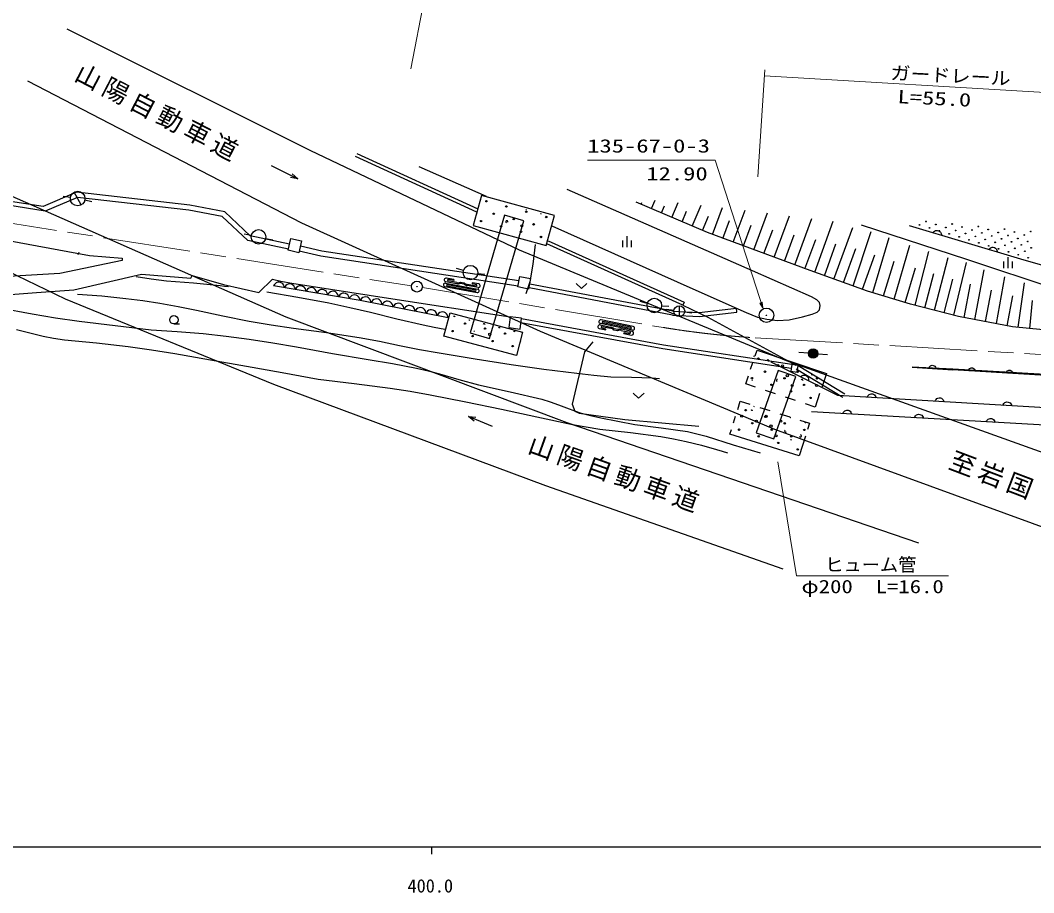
# Model space of a CAD drawing. Units: millimetres, scale not verified. Extents: x 40000 to 680000, y 20000 to 380000.
# Drawn here: x 411611 to 550594, y 198715 to 318394 of the extents above; entities that cross this region are included whole.
import ezdxf
from ezdxf.enums import TextEntityAlignment as Align

# ---------------------------------------------------------------- set-up
doc = ezdxf.new("R2010")
doc.units = ezdxf.units.MM
doc.header["$LTSCALE"] = 1000
doc.linetypes.add('CHAIN', pattern=[18.5, 12, -1.5, 3.5, -1.5])
for name, color, linetype, lineweight in [('M-BGD', 7, 'Continuous', 25), ('M-BGD-HTXT', 7, 'Continuous', 13), ('M-BMK', 2, 'CHAIN', 13), ('M-STR-STRC', 7, 'Continuous', 25), ('M-TTL-BAND', 7, 'Continuous', 25)]:
    doc.layers.add(name, color=color, linetype=linetype, lineweight=lineweight)
doc.layers.add('M-BMK-SRVR', color=7, linetype='Continuous')
doc.styles.add('ＭＳ ゴシック', font='')
doc.styles.get('ＭＳ ゴシック').set_extended_font_data('MS Gothic')

# ---------------------------------------------------------------- blocks, each defined once
blk = doc.blocks.new('BUHIN1')
at = {"color": 3, "linetype": 'Continuous', "lineweight": 25}
for radius in [995, 30]:
    blk.add_circle((0, 0), radius, dxfattribs=at)
blk = doc.blocks.new('BUHIN5')
at = {"color": 7, "linetype": 'Continuous', "lineweight": 25}
blk.add_line((-981, -168), (981, 168), dxfattribs=at)
blk.add_circle((0, 0), 995, dxfattribs=at)
blk = doc.blocks.new('BUHIN7')
at = {"color": 7, "linetype": 'Continuous', "lineweight": 25}
blk.add_circle((0, 0), 995, dxfattribs=at)
blk = doc.blocks.new('BUHIN9')
at = {"color": 7, "linetype": 'Continuous', "lineweight": 25}
blk.add_lwpolyline([(200, 458), (289, 376), (355, 282), (417, 151), (429, 26), (414, -96), (352, -238), (273, -332), (174, -408), (34, -454), (-79, -470), (-200, -458)], dxfattribs=at)
blk = doc.blocks.new('BUHIN12')
at = {"color": 7, "linetype": 'Continuous', "lineweight": 25}
blk.add_lwpolyline([(359, 481), (441, 360), (492, 232), (529, 62), (508, -87), (457, -225), (346, -374), (228, -462), (91, -525), (-85, -540), (-221, -527), (-359, -481)], dxfattribs=at)
blk = doc.blocks.new('BUHIN13')
at = {"color": 7, "linetype": 'Continuous', "lineweight": 25}
blk.add_lwpolyline([(237, 551), (345, 452), (424, 340), (500, 183), (514, 33), (497, -113), (423, -284), (329, -396), (211, -489), (43, -544), (-93, -564), (-237, -551)], dxfattribs=at)
blk = doc.blocks.new('BUHIN16')
at = {"color": 7, "linetype": 'Continuous', "lineweight": 25}
blk.add_lwpolyline([(238, 551), (346, 452), (425, 339), (500, 182), (514, 33), (497, -114), (423, -284), (328, -397), (210, -490), (42, -545), (-94, -564), (-238, -551)], dxfattribs=at)
blk = doc.blocks.new('BUHIN26')
at = {"color": 7, "linetype": 'Continuous', "lineweight": 25}
blk.add_lwpolyline([(-371, -654), (-193, -691), (-21, -685), (195, -639), (356, -539), (492, -413), (607, -211), (645, -29), (649, 160), (577, 369), (492, 517), (371, 654)], dxfattribs=at)
blk = doc.blocks.new('BUHIN27')
at = {"color": 7, "linetype": 'Continuous', "lineweight": 25}
blk.add_lwpolyline([(-395, -658), (-214, -699), (-39, -698), (183, -656), (349, -559), (491, -434), (614, -230), (657, -46), (666, 146), (598, 362), (515, 514), (395, 658)], dxfattribs=at)
blk = doc.blocks.new('BUHIN33')
at = {"color": 7, "linetype": 'Continuous', "lineweight": 25}
blk.add_line((701, -255), (-701, 255), dxfattribs=at)
blk.add_circle((0, 0), 746, dxfattribs=at)
blk = doc.blocks.new('BUHIN36')
at = {"color": 7, "linetype": 'Continuous', "lineweight": 25}
for p, q in [((705, -256), (-705, 256)), ((349, 511), (-497, 819)), ((-60, -616), (-906, -309))]:
    blk.add_line(p, q, dxfattribs=at)
blk = doc.blocks.new('BUHIN37')
at = {"color": 7, "linetype": 'Continuous', "lineweight": 25}
blk.add_lwpolyline([(591, 583), (-331, 120), (79, -827)], dxfattribs=at)
blk = doc.blocks.new('BUHIN38')
at = {"color": 7, "linetype": 'Continuous', "lineweight": 25}
blk.add_line((-539, 196), (-794, -505), dxfattribs=at)
blk.add_circle((0, 0), 574, dxfattribs=at)
blk = doc.blocks.new('BUHIN45')
at = {"color": 3, "linetype": 'Continuous', "lineweight": 25}
for radius in [746, 22.5]:
    blk.add_circle((0, 0), radius, dxfattribs=at)
blk = doc.blocks.new('BUHIN46')
at = {"color": 7, "linetype": 'Continuous', "lineweight": 25}
for radius in [647, 572, 497, 419, 344, 254, 176, 101, 19.5]:
    blk.add_circle((0, 0), radius, dxfattribs=at)

msp = doc.modelspace()

# ---------------------------------------------------------------- linework, layer by layer
at = {"layer": 'M-BGD'}
for p, q in [((418012, 317217), (451419, 300534)), ((412602, 310102), (450199, 290605)), ((362209, 306949), (417778, 280200)), ((451419, 300534), (480025, 286924)), ((474236, 292078), (457581, 299697)), ((457768, 300106), (474351, 292521)), ((415047, 292192), (377958, 298095)), ((414750, 292826), (378049, 298667)), ((445998, 298480), (449686, 296636)), ((466281, 298332), (475491, 294257)), ((407039, 295783), (448013, 277701)), ((419340, 294807), (414750, 292826)), ((434851, 293050), (419340, 294807)), ((512022, 284023), (486620, 295159)), ((419447, 294091), (415047, 292192)), ((418492, 294069), (417501, 294201)), ((434744, 292358), (419447, 294091)), ((420463, 293741), (421444, 293547)), ((474849, 294362), (473714, 290221)), ((484865, 291618), (474849, 294362)), ((505859, 289262), (496064, 293460)), ((496763, 293160), (496872, 293413)), ((498163, 292560), (498665, 293732)), ((500961, 291361), (501826, 293379)), ((439316, 291459), (434744, 292358)), ((439647, 292107), (434851, 293050)), ((443161, 288829), (439647, 292107)), ((499562, 291961), (499972, 292918)), ((502361, 290761), (502988, 292226)), ((503760, 290162), (504987, 293026)), ((506562, 289002), (507930, 292697)), ((509376, 287960), (511003, 292353)), ((512190, 286918), (514062, 291975)), ((442825, 288185), (439316, 291459)), ((450199, 290605), (482895, 275732)), ((478029, 291654), (473313, 275507)), ((475965, 274733), (480680, 290880)), ((480680, 290880), (478029, 291654)), ((483731, 287477), (484865, 291618)), ((505159, 289562), (506004, 291534)), ((507969, 288481), (508867, 290907)), ((515004, 285877), (517119, 291589)), ((517819, 284835), (520176, 291203)), ((520583, 283821), (523084, 290836)), ((473714, 290221), (483731, 287477)), ((484488, 290210), (503845, 281565)), ((519929, 284054), (505859, 289262)), ((510783, 287439), (511834, 290276)), ((513597, 286398), (514793, 289628)), ((523201, 282888), (525797, 289990)), ((525818, 281955), (528317, 289430)), ((526925, 290350), (541385, 285608)), ((548815, 285609), (533547, 290213)), ((407371, 288640), (421125, 286117)), ((443304, 288860), (442320, 289036)), ((448385, 286983), (442825, 288185)), ((448533, 287667), (443161, 288829)), ((445266, 288478), (446245, 288272)), ((448352, 286855), (448732, 288479)), ((448732, 288479), (450194, 288137)), ((450194, 288137), (449815, 286513)), ((502455, 279329), (483819, 287705)), ((484003, 288116), (502640, 279740)), ((516412, 285356), (517753, 288980)), ((519226, 284314), (520713, 288332)), ((521892, 283354), (523454, 287736)), ((528519, 281032), (530775, 288590)), ((419662, 286532), (419524, 286216)), ((449815, 286513), (448352, 286855)), ((452825, 286028), (449868, 286710)), ((452956, 286716), (450025, 287392)), ((479975, 282631), (452956, 286716)), ((480025, 286924), (516664, 271730)), ((482242, 287639), (481901, 284917)), ((524509, 282421), (526179, 287107)), ((531473, 280138), (533606, 287532)), ((534349, 279296), (536219, 286692)), ((425590, 285428), (417040, 283660)), ((421125, 286117), (425603, 285754)), ((425603, 285754), (425583, 285699)), ((425583, 285699), (425590, 285428)), ((479871, 281939), (452825, 286028)), ((481901, 284917), (481504, 282535)), ((527126, 281488), (528811, 286214)), ((529996, 280585), (531443, 285365)), ((536992, 278612), (538864, 285852)), ((539636, 277928), (541352, 285168)), ((541385, 285608), (554678, 281177)), ((555165, 283815), (548815, 285609)), ((417040, 283660), (397468, 282533)), ((418955, 281404), (428220, 283546)), ((428220, 283546), (434979, 283002)), ((472382, 284050), (471421, 284325)), ((474337, 283663), (475330, 283551)), ((520108, 280469), (512022, 284023)), ((527781, 281255), (519929, 284054)), ((532950, 279691), (534385, 284431)), ((535671, 278954), (536892, 283671)), ((542512, 277337), (543810, 284172)), ((434979, 283002), (435168, 283391)), ((435168, 283391), (439483, 282137)), ((439483, 282137), (444315, 281066)), ((444315, 281066), (446186, 282864)), ((446186, 282864), (447360, 282627)), ((447360, 282627), (448871, 282345)), ((448871, 282345), (462126, 280294)), ((479852, 281810), (480130, 283246)), ((480130, 283246), (481605, 282960)), ((481504, 282535), (480937, 280890)), ((481605, 282960), (481327, 281525)), ((501152, 278475), (481475, 282197)), ((538314, 278270), (539509, 282886)), ((541035, 277617), (541902, 282193)), ((545466, 276778), (546635, 283199)), ((548472, 276280), (549310, 282390)), ((403274, 280236), (413840, 281041)), ((413840, 281041), (418955, 281404)), ((458217, 279946), (446348, 281956)), ((481327, 281525), (479852, 281810)), ((501055, 277964), (481378, 281686)), ((503845, 281565), (511160, 278307)), ((533689, 279467), (527781, 281255)), ((543989, 277057), (544810, 281393)), ((417778, 280200), (446348, 268498)), ((470270, 277594), (458217, 279946)), ((462126, 280294), (478796, 277716)), ((497601, 279540), (496638, 279810)), ((502640, 279740), (502455, 279329)), ((520848, 280054), (520108, 280469)), ((521204, 279669), (520848, 280054)), ((521322, 279254), (521204, 279669)), ((540296, 277757), (533689, 279467)), ((546943, 276498), (547719, 280594)), ((550052, 276125), (550429, 279956)), ((469692, 275056), (470546, 278272)), ((470546, 278272), (480497, 275627)), ((499563, 279229), (500561, 279187)), ((501246, 278590), (500255, 278729)), ((501082, 278493), (504719, 278312)), ((502455, 279329), (505911, 277658)), ((502732, 278387), (503723, 278255)), ((504719, 278312), (509836, 278887)), ((504736, 277780), (509896, 278361)), ((509896, 278361), (509836, 278887)), ((511160, 278307), (512700, 277685)), ((518894, 277714), (520226, 278099)), ((520226, 278099), (520907, 278336)), ((520907, 278336), (521233, 278692)), ((521233, 278692), (521322, 279254)), ((448013, 277701), (486551, 263206)), ((478796, 277716), (478607, 276230)), ((480365, 277516), (478796, 277716)), ((480176, 276030), (480365, 277516)), ((499715, 273302), (480242, 276905)), ((499801, 273815), (480336, 277416)), ((501055, 277964), (504736, 277780)), ((505911, 277658), (517951, 271076)), ((512700, 277685), (513974, 277388)), ((513974, 277388), (515455, 277211)), ((515455, 277211), (517057, 277300)), ((517057, 277300), (518894, 277714)), ((547681, 276358), (540296, 277757)), ((473313, 275507), (475965, 274733)), ((478607, 276230), (480176, 276030)), ((480497, 275627), (479642, 272411)), ((482895, 275732), (515056, 262285)), ((557165, 275425), (547681, 276358)), ((479642, 272411), (469692, 275056)), ((490111, 274268), (488989, 272927)), ((517406, 271156), (499801, 273815)), ((488989, 272927), (487275, 265727)), ((517328, 270642), (499715, 273302)), ((512394, 272377), (512657, 273158)), ((512657, 273158), (522174, 269951)), ((519698, 272726), (518402, 272834)), ((520994, 272631), (522291, 272548)), ((511770, 270526), (512082, 271452)), ((523721, 266925), (514567, 271502)), ((516664, 271730), (563628, 254869)), ((517406, 271156), (517274, 270264)), ((518300, 271025), (517406, 271156)), ((518168, 270132), (518300, 271025)), ((515546, 270372), (512546, 261812)), ((517974, 269521), (515546, 270372)), ((517274, 270264), (518168, 270132)), ((524426, 266661), (518012, 270526)), ((524694, 267106), (518281, 270971)), ((522174, 269951), (521524, 268024)), ((539486, 270518), (533923, 270828)), ((533923, 270828), (539501, 270452)), ((559759, 269392), (539486, 270518)), ((565342, 268834), (539501, 270452)), ((446348, 268498), (483630, 254593)), ((511098, 268531), (511459, 269601)), ((512442, 268078), (511098, 268531)), ((514974, 260961), (517974, 269521)), ((515178, 267156), (513810, 267617)), ((521238, 267175), (520615, 265324)), ((560908, 264701), (523721, 266925)), ((487275, 265727), (487680, 264792)), ((509993, 264995), (510355, 266139)), ((510355, 266139), (511640, 265733)), ((517913, 266235), (516545, 266695)), ((520615, 265324), (519281, 265774)), ((487680, 264792), (488241, 264511)), ((488241, 264511), (494507, 263638)), ((509422, 263189), (509709, 264097)), ((512176, 265441), (512257, 265417)), ((513016, 265297), (514392, 264862)), ((515769, 264426), (517145, 263991)), ((516131, 264262), (516154, 264255)), ((559446, 262412), (520098, 264701)), ((476373, 262677), (473065, 264060)), ((486551, 263206), (534783, 246718)), ((494507, 263638), (504668, 262703)), ((518521, 263556), (519859, 263133)), ((519859, 263133), (519577, 262241)), ((508930, 261634), (509131, 262267)), ((518434, 258627), (508930, 261634)), ((512546, 261812), (514974, 260961)), ((515056, 262285), (556782, 247045)), ((519290, 261333), (518434, 258627)), ((483630, 254593), (516180, 243133))]:
    msp.add_line(p, q, dxfattribs=at)
for points in [[(448920, 297341), (449686, 296636), (448664, 296829)], [(427488, 283239), (429573, 282926), (431664, 282673), (435356, 282366), (439045, 281998), (439611, 281934), (440177, 281870)], [(419475, 280844), (422774, 280577), (426067, 280250), (428406, 279954), (430737, 279600), (433254, 279143), (435760, 278626), (439369, 277854), (442985, 277141), (446037, 276620), (449098, 276158), (453591, 275558), (458085, 274898), (460864, 274378), (463640, 273797), (466342, 273253), (469058, 272767), (473979, 271958), (478915, 271184), (483429, 270550), (487959, 269973), (490283, 269709), (492619, 269504), (495436, 269457), (498248, 269350), (498756, 269313), (499263, 269275)], [(445440, 281144), (449686, 280408), (453921, 279614), (456799, 279013), (459663, 278353), (463252, 277457), (466852, 276620), (468349, 276315), (469849, 276023)], [(408767, 278932), (413253, 278118), (416457, 277591), (419677, 277122), (424624, 276524), (429580, 275922), (433130, 275715), (436686, 275448), (439832, 275081), (442981, 274654), (446250, 274147), (449508, 273582), (454415, 272704), (459339, 271853), (462653, 271300), (465963, 270686), (467538, 270321), (469108, 269895), (471764, 269118), (474436, 268399), (478784, 267430), (483114, 266401), (484272, 266057), (485421, 265651), (486904, 265080), (488414, 264562), (489801, 264184), (491215, 263860), (493545, 263381), (495892, 262960), (499509, 262491), (503120, 261962), (504396, 261674), (505668, 261326), (509382, 260155), (513101, 259043)], [(411097, 275990), (412911, 275501), (414739, 275070), (416190, 274795), (417661, 274578), (422047, 274144), (426430, 273650), (429617, 273187), (432795, 272665), (437702, 271797), (442619, 270929), (447526, 270058), (452444, 269184), (457388, 268564), (462345, 267939), (465079, 267504), (467803, 267009), (472694, 266034), (477589, 265039), (482469, 264009), (487358, 262952), (489225, 262608), (491111, 262322), (495279, 261850), (499441, 261317), (501202, 261000), (502951, 260624), (505013, 260104), (507069, 259523), (507845, 259295), (508620, 259065)], [(536213, 270673), (536261, 270786), (536327, 270879), (536430, 270982), (536543, 271035), (536663, 271062), (536818, 271051), (536932, 271008), (537038, 270941), (537128, 270825), (537181, 270724), (537211, 270606)], [(518607, 269482), (518712, 269584), (518829, 269656), (518990, 269724), (519140, 269729), (519285, 269703), (519451, 269620), (519559, 269520), (519644, 269396), (519690, 269226), (519702, 269089), (519681, 268945)], [(473877, 263409), (473065, 264060), (474098, 263937)]]:
    msp.add_lwpolyline(points, dxfattribs=at)
for centre, radius in [((475536, 293573), 99.5), ((476542, 291845), 99.5), ((478270, 292850), 99.5), ((481005, 292127), 99.5), ((474813, 290839), 99.5), ((479276, 291122), 99.5), ((482011, 290399), 99.5), ((483739, 291404), 99.5), ((535822, 290788), 49.7), ((539411, 290444), 49.7), ((477547, 290116), 99.5), ((480282, 289393), 99.5), ((480389, 290203), 149), ((534941, 290315), 49.7), ((536295, 289907), 49.7), ((537176, 290380), 49.7), ((537649, 289498), 49.7), ((538530, 289971), 49.7), ((539003, 289090), 49.7), ((539884, 289563), 49.7), ((540765, 290036), 49.7), ((541238, 289155), 49.7), ((542119, 289627), 49.7), ((543001, 290100), 49.7), ((543473, 289219), 49.7), ((544355, 289692), 49.7), ((545709, 289284), 49.7), ((546590, 289756), 49.7), ((547944, 289348), 49.7), ((550179, 289413), 49.7), ((483016, 288670), 99.5), ((540357, 288682), 49.7), ((541711, 288273), 49.7), ((542592, 288746), 49.7), ((543065, 287865), 49.7), ((543946, 288338), 49.7), ((544827, 288811), 49.7), ((545300, 287930), 49.7), ((546181, 288402), 49.7), ((547063, 288875), 49.7), ((547535, 287994), 49.7), ((548417, 288467), 49.7), ((549298, 288940), 49.7), ((549770, 288059), 49.7), ((544419, 287457), 49.7), ((545773, 287048), 49.7), ((546654, 287521), 49.7), ((547127, 286640), 49.7), ((548008, 287113), 49.7), ((548889, 287586), 49.7), ((549362, 286705), 49.7), ((550243, 287177), 49.7), ((548481, 286232), 49.7), ((549835, 285823), 49.7), ((472612, 276789), 99.5), ((470897, 275760), 99.5), ((475356, 276103), 99.5), ((475996, 275321), 149), ((478100, 275417), 99.5), ((473641, 275074), 99.5), ((476385, 274388), 99.5), ((479129, 273702), 99.5), ((512848, 271981), 99.5), ((515529, 271078), 99.5), ((516134, 270983), 149), ((513737, 270189), 99.5), ((516800, 269639), 149), ((518209, 270175), 99.5), ((511945, 269301), 99.5), ((514626, 268397), 99.5), ((516417, 269286), 99.5), ((517467, 268296), 149), ((519098, 268383), 99.5), ((520821, 268285), 149), ((520889, 269271), 99.5), ((517306, 267494), 99.5), ((519986, 266591), 99.5), ((510555, 264086), 149), ((511098, 264912), 99.5), ((513778, 264008), 99.5), ((513909, 264073), 149), ((511986, 263120), 99.5), ((512565, 263407), 149), ((514575, 262728), 149), ((515919, 263394), 149), ((516458, 263103), 99.5), ((510193, 262233), 99.5), ((512873, 261328), 99.5), ((514665, 262215), 99.5), ((515240, 261384), 149), ((517345, 261310), 99.5), ((519137, 262198), 99.5), ((515553, 260423), 99.5), ((518233, 259518), 99.5)]:
    msp.add_circle(centre, radius, dxfattribs=at)
for centre, start, end in [((474779, 293881), 226.74851, 262.93801), ((474779, 293881), 68.53322, 104.12), ((474236, 291830), 60.61598, 100.22463), ((480931, 292254), 56.97882, 92.48023), ((474236, 291830), 230.64388, 270.85525), ((478338, 290745), 342.31673, 260.20593), ((482982, 291712), 41.68831, 107.77074), ((471108, 277636), 24.82545, 128.69108), ((473166, 277121), 41.21431, 112.30222), ((475224, 276607), 359.72918, 157.37545), ((473938, 275835), 192.39025, 259.86602), ((477282, 276092), 23.66312, 128.9488), ((479340, 275578), 30.06842, 122.5435), ((480112, 274292), 255.64268, 323.68287), ((480112, 274292), 3.14, 74.17487), ((512113, 272338), 319.05429, 7.11884), ((514124, 271661), 329.21934, 156.63995), ((518144, 270306), 18.06399, 125.90824), ((520154, 269628), 29.68608, 114.28615), ((521498, 270295), 224.40931, 281.27977), ((512102, 268984), 132.91642, 193.91063), ((515456, 268973), 83.20102, 241.27494), ((518810, 268962), 351.10057, 145.75605), ((511899, 264751), 18.09637, 124.19874), ((517263, 264060), 223.44983, 283.34954), ((519273, 263381), 184.26139, 322.53798), ((516585, 262050), 115.88172, 307.55637), ((518594, 261371), 214.22254, 87.48565), ((517250, 260705), 30.60453, 101.81975)]:
    msp.add_arc(centre, 149, start, end, dxfattribs=at)
at = {"layer": 'M-BGD-HTXT'}
for p, q in [((467858, 325797), (465182, 311749)), ((512762, 296913), (513717, 311589)), ((567097, 307613), (513664, 310783)), ((506911, 299215), (489390, 299215)), ((513423, 278935), (506911, 299215)), ((515512, 257822), (518042, 242197)), ((518042, 242197), (538925, 242197))]:
    msp.add_line(p, q, dxfattribs=at)
for points in [[(513423, 278935), (513372, 279707), (513015, 279592)], [(513376, 279082), (513083, 279565), (513333, 279645)], [(513353, 279153), (513118, 279547), (513315, 279610)], [(513329, 279226), (513154, 279528), (513296, 279574)], [(513306, 279298), (513189, 279510), (513278, 279539)]]:
    msp.add_lwpolyline(points, close=True, dxfattribs=at)
for points in [[(513399, 279009), (513047, 279583), (513351, 279680), (513399, 279010)], [(513242, 279498), (513283, 279371), (513224, 279492), (513260, 279504), (513283, 279371)]]:
    msp.add_lwpolyline(points, dxfattribs=at)
at = {"layer": 'M-BMK'}
for p, q in [((368178, 297149), (465267, 281962)), ((466751, 281742), (499757, 276259)), ((512390, 274844), (564724, 271773))]:
    msp.add_line(p, q, dxfattribs=at)
msp.add_arc((519419, 394638), 120000, 260.56952, 266.64178, dxfattribs=at)
at = {"layer": 'M-STR-STRC'}
for p, q in [((469926, 282344), (474352, 281530)), ((469962, 282540), (471437, 282269)), ((471085, 282842), (470052, 283032)), ((470194, 282142), (474029, 281437)), ((471464, 282417), (470284, 282634)), ((471058, 282695), (470320, 282830)), ((471085, 282842), (471058, 282695)), ((471956, 282326), (472448, 282236)), ((471983, 282474), (472475, 282384)), ((474120, 281929), (472940, 282146)), ((473593, 282381), (473566, 282234)), ((474156, 282125), (473566, 282234)), ((474478, 282219), (473593, 282381)), ((469835, 281852), (474261, 281039)), ((470157, 281945), (473993, 281240)), ((474388, 281727), (472912, 281998)), ((491120, 276595), (492591, 276299)), ((495571, 275902), (491160, 276791)), ((495670, 276393), (491258, 277281)), ((495307, 276109), (491483, 276879)), ((495346, 276305), (491523, 277075)), ((491021, 276105), (491904, 275927)), ((491345, 276193), (491933, 276074)), ((491385, 276389), (492561, 276152)), ((491904, 275927), (491933, 276074)), ((493512, 275807), (493022, 275906)), ((493541, 275954), (493051, 276053)), ((494032, 275856), (495208, 275619)), ((495532, 275706), (494061, 276003)), ((494404, 275424), (494433, 275571)), ((494404, 275424), (495433, 275216)), ((494433, 275571), (495168, 275422))]:
    msp.add_line(p, q, dxfattribs=at)
for centre, radius, start, end in [((469881, 282098), 250, 79.58606, 259.58606), ((470007, 282786), 250, 79.58606, 259.58606), ((470176, 282043), 100, 79.58606, 259.58594), ((470302, 282732), 100, 79.58606, 259.58606), ((471605, 283128), 875, 258.93005, 293.6405), ((471650, 283118), 725, 255.18445, 297.38611), ((473061, 282860), 875, 225.53162, 260.24207), ((473016, 282867), 725, 221.78601, 263.98767), ((474433, 281973), 250, 259.58606, 79.58606), ((474011, 281339), 100, 259.5863, 79.5863), ((474138, 282027), 100, 259.58606, 79.58606), ((474306, 281284), 250, 259.58606, 79.58606), ((491071, 276350), 250, 78.6106, 258.6106), ((491209, 277036), 250, 78.6106, 258.6106), ((491503, 276977), 100, 78.61096, 258.61084), ((491365, 276291), 100, 78.6106, 258.6106), ((492473, 275432), 725, 40.81055, 83.01221), ((492428, 275439), 875, 44.55615, 79.2666), ((493834, 275158), 725, 74.20911, 116.41077), ((493879, 275147), 875, 77.95471, 112.66504), ((495188, 275520), 100, 258.6106, 78.61072), ((495326, 276207), 100, 258.6106, 78.6106), ((495482, 275461), 250, 258.6106, 78.61072), ((495621, 276147), 250, 258.6106, 78.6106)]:
    msp.add_arc(centre, radius, start, end, dxfattribs=at)
at = {"layer": 'M-TTL-BAND'}
for p, q in [((40000, 205000), (579000, 205000)), ((468000, 205000), (468000, 204000))]:
    msp.add_line(p, q, dxfattribs=at)

# ---------------------------------------------------------------- block references
at = {"layer": 'M-BGD', "rotation": 109.96618}
for name, p in [('BUHIN5', (419483, 293936)), ('BUHIN7', (444288, 288683)), ('BUHIN12', (537364, 289062)), ('BUHIN36', (494783, 288030)), ('BUHIN12', (544998, 286760)), ('BUHIN7', (473343, 283774)), ('BUHIN36', (547042, 285144)), ('BUHIN26', (447090, 281831)), ('BUHIN26', (448574, 281580)), ('BUHIN26', (450057, 281328)), ('BUHIN37', (488575, 281949)), ('BUHIN26', (451541, 281077)), ('BUHIN26', (453024, 280826)), ('BUHIN26', (454508, 280574)), ('BUHIN26', (455991, 280323)), ('BUHIN26', (457475, 280072)), ('BUHIN27', (458970, 279799)), ('BUHIN27', (460477, 279505)), ('BUHIN27', (461983, 279211)), ('BUHIN27', (463490, 278917)), ('BUHIN27', (464997, 278623)), ('BUHIN7', (498564, 279271)), ('BUHIN33', (501988, 278486)), ('BUHIN38', (432679, 277310)), ('BUHIN27', (466503, 278329)), ('BUHIN27', (468010, 278035)), ('BUHIN27', (469517, 277741)), ('BUHIN46', (520345, 272672)), ('BUHIN9', (542085, 270290)), ('BUHIN9', (547253, 269967)), ('BUHIN37', (496409, 266900)), ('BUHIN16', (528369, 266647)), ('BUHIN16', (537666, 266091)), ('BUHIN16', (546963, 265535)), ('BUHIN13', (525016, 264415)), ('BUHIN13', (534853, 263842)), ('BUHIN13', (544690, 263270))]:
    msp.add_blockref(name, p, dxfattribs=at)
at = {"layer": 'M-BMK-SRVR', "rotation": 109.96618}
for name, p in [('BUHIN45', (466011, 281864)), ('BUHIN1', (513942, 277923))]:
    msp.add_blockref(name, p, dxfattribs=at)

# ---------------------------------------------------------------- texts
at = {"layer": 'M-BGD-HTXT', "style": 'ＭＳ ゴシック'}
for s, width, p in [('ガードレール', 1.1, (530871, 309740)), ('L=55.0', 1.35, (531857, 306477))]:
    msp.add_text(s, height=1833, rotation=357.2, dxfattribs=dict(at, width=width)).set_placement(p, align=Align.BOTTOM_LEFT)
for s, width, p in [('135-67-0-3', 1.35, (489359, 299696)), ('12.90', 1.35, (497472, 295881)), ('φ200\u3000L=16.0', 1.25, (518738, 239252))]:
    msp.add_text(s, height=1833, dxfattribs=dict(at, width=width)).set_placement(p, align=Align.BOTTOM_LEFT)
msp.add_text('ヒューム管', height=1833, dxfattribs=at).set_placement((522004, 242250), align=Align.BOTTOM_LEFT)
at = {"layer": 'M-BGD-HTXT', "char_height": 2566, "attachment_point": 7, "style": 'ＭＳ ゴシック'}
for s, insert, rotation in [('\\T1.2;山陽自動車道', (418720, 310051), 332.6), ('\\T1.2;山陽自動車道', (480936, 258903), 340.3), ('\\T1.2;至岩国', (538653, 256707), 339.2)]:
    msp.add_mtext(s, dxfattribs=dict(at, insert=insert, rotation=rotation))
at = {"layer": 'M-TTL-BAND', "style": 'ＭＳ ゴシック'}
msp.add_text('400.0', height=1833, dxfattribs=at).set_placement((467844, 198195), align=Align.BOTTOM_CENTER)

doc.saveas('drawing.dxf')
